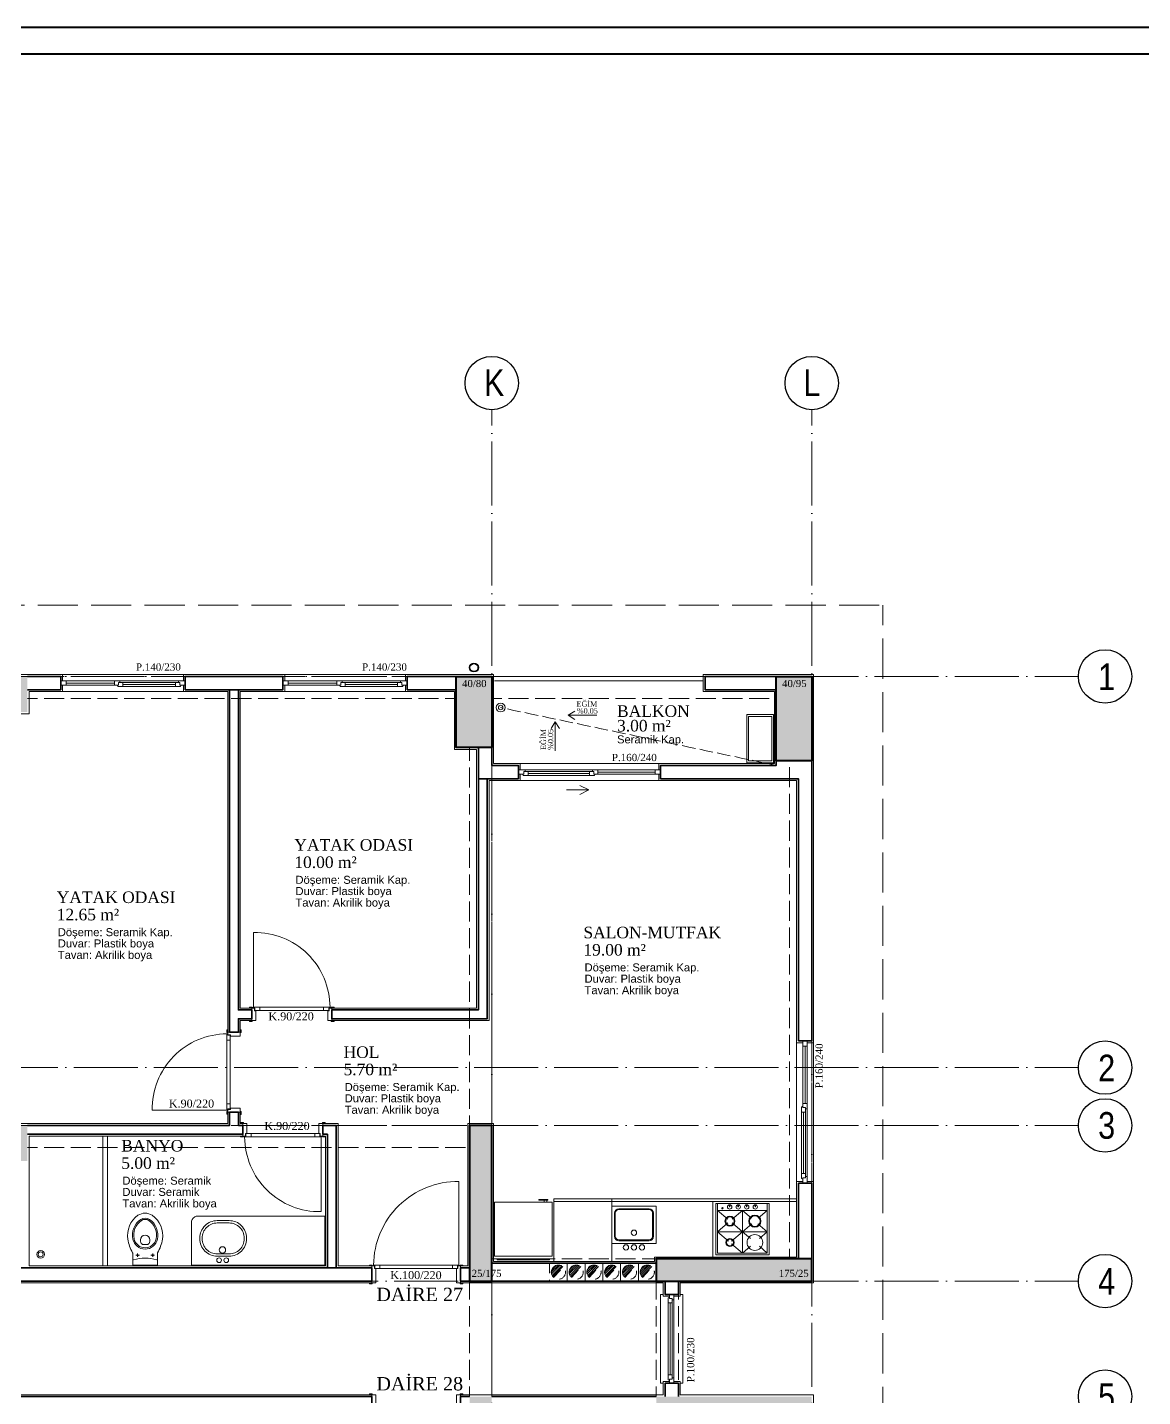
# Model space of a CAD drawing. Header units: millimetres. Extents: x 11587 to 81192, y -36083 to -25300.
# Drawn here: x 41299 to 42554, y -26840 to -25300 of the extents above; entities that cross this region are included whole.
import ezdxf

# ---------------------------------------------------------------- set-up
doc = ezdxf.new("R2010")
doc.units = ezdxf.units.MM
doc.linetypes.add('AKS', pattern=[30, 24, -3, 0, -3])
doc.linetypes.add('IZDUSUM1', pattern=[20, 7.5, -5, 7.5, 0])
for name, color, linetype, lineweight in [('rtm-aks balon', 20, 'Continuous', 25), ('rtm-aks balon yazı', 7, 'Continuous', 20), ('rtm-aks yeni', 7, 'AKS', 20), ('rtm-antet-02', 140, 'Continuous', 40), ('rtm-cam', 141, 'Continuous', 9), ('rtm-duv tugla', 22, 'Continuous', 35), ('rtm-izdusum-üst ince', 8, 'IZDUSUM1', 5), ('rtm-kapı-ahsap', 35, 'Continuous', 13), ('rtm-mhl-yazı-adı', 150, 'Continuous', 30), ('rtm-mhl-yazı-m2', 7, 'Continuous', 20), ('rtm-mhl-yazı-malzeme', 253, 'Continuous', 13), ('rtm-pen-ahsap', 35, 'Continuous', 13), ('rtm-plan katmanı-04', 33, 'Continuous', 25), ('rtm-plan katmanı-05', 205, 'Continuous', 20), ('rtm-plan katmanı-07', 135, 'Continuous', 9), ('rtm-sembol ok', 7, 'Continuous', 20), ('rtm-sıva', 252, 'Continuous', 15), ('rtm-tarama-betonarme', 51, 'Continuous', 15), ('rtm-tas_betonarme', 50, 'Continuous', 40), ('rtm-tefris vitrifiye', 9, 'Continuous', 9)]:
    doc.layers.add(name, color=color, linetype=linetype, lineweight=lineweight)
doc.styles.add('AKSYAZI', font='ARIALN.TTF')
doc.styles.add('ARIAL', font='times.ttf')
doc.styles.get("Standard").update_dxf_attribs({"font": 'arial.ttf'})
doc.styles.add('VAZ-OLCU', font='times.ttf', dxfattribs={"height": 60})

# ---------------------------------------------------------------- blocks, each defined once
blk = doc.blocks.new('K-100')
at = {"layer": 'rtm-kapı-ahsap'}
for p, q in [((-34308.1, -13702.2), (-34307, -13702.2)), ((-34308.1, -13705.4), (-34308.1, -13702.2)), ((-34307, -13705.4), (-34308.1, -13705.4)), ((-34307, -13702.2), (-34307, -13705.4)), ((-34307, -13709.3), (-34307, -13704.8)), ((-34288, -13704.8), (-34307, -13704.8)), ((-34288, -13702.3), (-34288, -13705.4)), ((-34287, -13702.3), (-34288, -13702.3)), ((-34288, -13704.8), (-34288, -13707.8)), ((-34288, -13705.4), (-34287, -13705.4)), ((-34287, -13705.4), (-34287, -13702.3)), ((-34291, -13709.3), (-34307, -13709.3)), ((-34288, -13707.8), (-34291, -13707.8)), ((-34291, -13707.8), (-34291, -13709.3)), ((-34290.8, -13801.3), (-34290.8, -13708.3)), ((-34290.8, -13708.3), (-34287.9, -13708.3)), ((-34287, -13713.9), (-34290.8, -13713.9)), ((-34288, -13706.8), (-34287, -13706.8)), ((-34287.9, -13708.3), (-34287.9, -13706.8)), ((-34287, -13706.8), (-34287, -13802.8)), ((-34287, -13795.6), (-34290.8, -13795.6)), ((-34307, -13804.2), (-34308.1, -13804.2)), ((-34308.1, -13804.2), (-34308.1, -13807.3)), ((-34308.1, -13807.3), (-34307, -13807.3)), ((-34307, -13800.3), (-34307, -13804.8)), ((-34291, -13800.3), (-34307, -13800.3)), ((-34307, -13807.3), (-34307, -13804.2)), ((-34288, -13804.8), (-34307, -13804.8)), ((-34291, -13801.8), (-34291, -13800.3)), ((-34288, -13801.8), (-34291, -13801.8)), ((-34290.8, -13801.3), (-34287.9, -13801.3)), ((-34288, -13804.8), (-34288, -13801.8)), ((-34288, -13802.8), (-34287, -13802.8)), ((-34288, -13807.3), (-34288, -13804.2)), ((-34288, -13804.2), (-34287, -13804.2)), ((-34287, -13807.3), (-34288, -13807.3)), ((-34287.9, -13801.3), (-34287.9, -13802.8)), ((-34193, -13802.8), (-34287, -13802.8)), ((-34287, -13804.2), (-34287, -13807.3))]:
    blk.add_line(p, q, dxfattribs=at)
at = {"layer": 'rtm-kapı-ahsap', "const_width": 0.392}
blk.add_lwpolyline([(-34287.4, -13803.7, -1), (-34287.4, -13803.1, -1)], format="xyb", close=True, dxfattribs=at)
at = {"layer": 'rtm-kapı-ahsap'}
blk.add_arc((-34287.9, -13801.7), 94.9, 359.3332, 89.4605, dxfattribs=at)
blk = doc.blocks.new('rty')
at = {"layer": 'rtm-kapı-ahsap'}
for p, q in [((-58244.9, -62700.3), (-58243.8, -62700.3)), ((-58244.9, -62703.4), (-58244.9, -62700.3)), ((-58243.8, -62703.4), (-58244.9, -62703.4)), ((-58243.8, -62700.3), (-58243.8, -62703.4)), ((-58243.8, -62707.4), (-58243.8, -62702.9)), ((-58229.8, -62702.9), (-58243.8, -62702.9)), ((-58232.8, -62707.4), (-58243.8, -62707.4)), ((-58232.8, -62705.9), (-58232.8, -62707.4)), ((-58229.8, -62705.9), (-58232.8, -62705.9)), ((-58232.6, -62706.4), (-58232.6, -62789.4)), ((-58232.6, -62706.4), (-58229.7, -62706.4)), ((-58229.8, -62700.4), (-58229.8, -62703.4)), ((-58228.8, -62700.4), (-58229.8, -62700.4)), ((-58229.8, -62702.9), (-58229.8, -62705.9)), ((-58229.8, -62703.4), (-58228.8, -62703.4)), ((-58229.8, -62704.9), (-58228.8, -62704.9)), ((-58229.7, -62706.4), (-58229.7, -62704.9)), ((-58228.8, -62703.4), (-58228.8, -62700.4)), ((-58228.8, -62790.9), (-58228.8, -62704.9)), ((-58144.8, -62704.9), (-58228.8, -62704.9)), ((-58228.8, -62712), (-58232.6, -62712)), ((-58228.8, -62783.7), (-58232.6, -62783.7)), ((-58243.8, -62792.3), (-58244.9, -62792.3)), ((-58244.9, -62792.3), (-58244.9, -62795.4)), ((-58244.9, -62795.4), (-58243.8, -62795.4)), ((-58243.8, -62788.4), (-58243.8, -62792.9)), ((-58232.8, -62788.4), (-58243.8, -62788.4)), ((-58243.8, -62795.4), (-58243.8, -62792.3)), ((-58229.8, -62792.9), (-58243.8, -62792.9)), ((-58232.8, -62789.9), (-58232.8, -62788.4)), ((-58229.8, -62789.9), (-58232.8, -62789.9)), ((-58232.6, -62789.4), (-58229.7, -62789.4)), ((-58229.8, -62792.9), (-58229.8, -62789.9)), ((-58229.8, -62790.9), (-58228.8, -62790.9)), ((-58229.8, -62795.4), (-58229.8, -62792.3)), ((-58229.8, -62792.3), (-58228.8, -62792.3)), ((-58228.8, -62795.4), (-58229.8, -62795.4)), ((-58229.7, -62789.4), (-58229.7, -62790.9)), ((-58228.8, -62792.3), (-58228.8, -62795.4))]:
    blk.add_line(p, q, dxfattribs=at)
at = {"layer": 'rtm-kapı-ahsap', "const_width": 0.392}
blk.add_lwpolyline([(-58229.2, -62703.9, 1), (-58229.2, -62704.5, 1)], format="xyb", close=True, dxfattribs=at)
at = {"layer": 'rtm-kapı-ahsap'}
blk.add_arc((-58229.1, -62706.6), 84.3, 270.2011, 1.1472, dxfattribs=at)

msp = doc.modelspace()

# ---------------------------------------------------------------- hatches: boundary and pattern name
at = {"layer": 'rtm-izdusum-üst ince', "ltscale": 1.5}
h = msp.add_hatch(dxfattribs=at)
h.set_pattern_fill('ANSI31', color=256, scale=0.5, angle=180, style=0)
h.set_pattern_definition([(225, (42340.9866, -26689.5514), (1.122532, -1.122532), [])])
edge = h.paths.add_edge_path()
edge.add_arc((41896.59, -26699.55), 8, 47.23741, 227.23741, ccw=False)
edge.add_line((41902.03, -26693.68), (41891.16, -26705.42))
h = msp.add_hatch(dxfattribs=at)
h.set_pattern_fill('ANSI31', color=256, scale=0.5, angle=180, style=0)
h.set_pattern_definition([(225, (42360.9866, -26689.5514), (1.122532, -1.122532), [])])
edge = h.paths.add_edge_path()
edge.add_arc((41916.59, -26699.55), 8, 47.23741, 227.23741, ccw=False)
edge.add_line((41922.03, -26693.68), (41911.16, -26705.42))
h = msp.add_hatch(dxfattribs=at)
h.set_pattern_fill('ANSI31', color=256, scale=0.5, angle=180, style=0)
h.set_pattern_definition([(225, (42380.9866, -26689.5514), (1.122532, -1.122532), [])])
edge = h.paths.add_edge_path()
edge.add_arc((41936.59, -26699.55), 8, 47.23741, 227.23741, ccw=False)
edge.add_line((41942.03, -26693.68), (41931.16, -26705.42))
h = msp.add_hatch(dxfattribs=at)
h.set_pattern_fill('ANSI31', color=256, scale=0.5, angle=180, style=0)
h.set_pattern_definition([(225, (42400.9866, -26689.5514), (1.122532, -1.122532), [])])
edge = h.paths.add_edge_path()
edge.add_arc((41956.59, -26699.55), 8, 47.23741, 227.23741, ccw=False)
edge.add_line((41962.03, -26693.68), (41951.16, -26705.42))
h = msp.add_hatch(dxfattribs=at)
h.set_pattern_fill('ANSI31', color=256, scale=0.5, angle=180, style=0)
h.set_pattern_definition([(225, (42420.9866, -26689.5514), (1.122532, -1.122532), [])])
edge = h.paths.add_edge_path()
edge.add_arc((41976.59, -26699.55), 8, 47.23741, 227.23741, ccw=False)
edge.add_line((41982.03, -26693.68), (41971.16, -26705.42))
h = msp.add_hatch(dxfattribs=at)
h.set_pattern_fill('ANSI31', color=256, scale=0.5, angle=180, style=0)
h.set_pattern_definition([(225, (42440.9866, -26689.5514), (1.122532, -1.122532), [])])
edge = h.paths.add_edge_path()
edge.add_arc((41996.59, -26699.55), 8, 47.23741, 227.23741, ccw=False)
edge.add_line((42002.03, -26693.68), (41991.16, -26705.42))
at = {"layer": 'rtm-tarama-betonarme'}
h = msp.add_hatch(dxfattribs=at)
h.set_pattern_fill('ANSI33', color=256, scale=2, style=0)
h.set_pattern_definition([(45, (27039.519, -4888.525), (-8.980256, 8.980256), []), (45, (27048.499, -4888.525), (-8.980256, 8.980256), [6.35, -3.175])])
h.paths.add_polyline_path([(40324.09, -27439.55), (40364.09, -27439.55), (40364.09, -27519.55), (40324.09, -27519.55)])
h.paths.add_polyline_path([(39911.59, -27479.55), (39991.59, -27479.55), (39991.59, -27519.55), (39911.59, -27519.55)])
h.paths.add_polyline_path([(40324.09, -26944.55), (40364.09, -26944.55), (40364.09, -27024.55), (40324.09, -27024.55)])
h.paths.add_polyline_path([(39961.59, -26944.55), (39996.59, -26944.55), (39996.59, -27024.55), (39961.59, -27024.55)])
h.paths.add_polyline_path([(39961.59, -26524.55), (39996.59, -26524.55), (39996.59, -26604.55), (39961.59, -26604.55)])
h.paths.add_polyline_path([(40324.09, -26524.55), (40364.09, -26524.55), (40364.09, -26604.55), (40324.09, -26604.55)])
h.paths.add_polyline_path([(40324.09, -26029.55), (40364.09, -26029.55), (40364.09, -26109.55), (40324.09, -26109.55)])
h.paths.add_polyline_path([(39911.59, -26029.55), (39991.59, -26029.55), (39991.59, -26069.55), (39911.59, -26069.55)])
h.paths.add_polyline_path([(40726.59, -26524.55), (40691.59, -26524.55), (40691.59, -26604.55), (40726.59, -26604.55)])
h.paths.add_polyline_path([(40726.59, -26944.55), (40691.59, -26944.55), (40691.59, -27024.55), (40726.59, -27024.55)])
h.paths.add_polyline_path([(40776.59, -27479.55), (40696.59, -27479.55), (40696.59, -27519.55), (40776.59, -27519.55)])
h.paths.add_polyline_path([(41299.09, -27479.55), (41219.09, -27479.55), (41219.09, -27519.55), (41299.09, -27519.55)])
h.paths.add_polyline_path([(41299.09, -26974.55), (41219.09, -26974.55), (41219.09, -27014.55), (41299.09, -27014.55)])
h.paths.add_polyline_path([(41299.09, -26534.55), (41219.09, -26534.55), (41219.09, -26574.55), (41299.09, -26574.55)])
h.paths.add_polyline_path([(40776.59, -26029.55), (40696.59, -26029.55), (40696.59, -26069.55), (40776.59, -26069.55)])
h.paths.add_polyline_path([(41299.09, -26029.55), (41219.09, -26029.55), (41219.09, -26069.55), (41299.09, -26069.55)])
h.paths.add_polyline_path([(41821.59, -26839.55), (41796.59, -26839.55), (41796.59, -27014.55), (41821.59, -27014.55)])
h.paths.add_polyline_path([(41821.59, -26534.55), (41796.59, -26534.55), (41796.59, -26709.55), (41821.59, -26709.55)])
h.paths.add_polyline_path([(42181.59, -26839.55), (42006.59, -26839.55), (42006.59, -26864.55), (42181.59, -26864.55)])
h.paths.add_polyline_path([(42181.59, -26684.55), (42006.59, -26684.55), (42006.59, -26709.55), (42181.59, -26709.55)])
h.paths.add_polyline_path([(41821.59, -26109.55), (41781.59, -26109.55), (41781.59, -26029.55), (41821.59, -26029.55)])
h.paths.add_polyline_path([(42181.59, -26124.55), (42141.59, -26124.55), (42141.59, -26029.55), (42181.59, -26029.55)])
h.paths.add_polyline_path([(41821.59, -27439.55), (41781.59, -27439.55), (41781.59, -27519.55), (41821.59, -27519.55)])
h.paths.add_polyline_path([(42181.59, -27424.55), (42141.59, -27424.55), (42141.59, -27519.55), (42181.59, -27519.55)])
h.paths.add_polyline_path([(39421.59, -27439.55), (39461.59, -27439.55), (39461.59, -27519.55), (39421.59, -27519.55)])
h.paths.add_polyline_path([(39131.59, -27439.55), (39171.59, -27439.55), (39171.59, -27519.55), (39131.59, -27519.55)])
h.paths.add_polyline_path([(39421.59, -26029.55), (39501.59, -26029.55), (39501.59, -26069.55), (39421.59, -26069.55)])
h.paths.add_polyline_path([(39091.59, -26029.55), (39171.59, -26029.55), (39171.59, -26069.55), (39091.59, -26069.55)])
h.paths.add_polyline_path([(38781.59, -26524.55), (38816.59, -26524.55), (38816.59, -26604.55), (38781.59, -26604.55)])
h.paths.add_polyline_path([(38781.59, -26944.55), (38816.59, -26944.55), (38816.59, -27024.55), (38781.59, -27024.55)])
h.paths.add_polyline_path([(38731.59, -27479.55), (38811.59, -27479.55), (38811.59, -27519.55), (38731.59, -27519.55)])
h.paths.add_polyline_path([(38209.09, -27479.55), (38289.09, -27479.55), (38289.09, -27519.55), (38209.09, -27519.55)])
h.paths.add_polyline_path([(38209.09, -26974.55), (38289.09, -26974.55), (38289.09, -27014.55), (38209.09, -27014.55)])
h.paths.add_polyline_path([(38209.09, -26534.55), (38289.09, -26534.55), (38289.09, -26574.55), (38209.09, -26574.55)])
h.paths.add_polyline_path([(38731.59, -26029.55), (38811.59, -26029.55), (38811.59, -26069.55), (38731.59, -26069.55)])
h.paths.add_polyline_path([(38209.09, -26029.55), (38289.09, -26029.55), (38289.09, -26069.55), (38209.09, -26069.55)])
h.paths.add_polyline_path([(37686.59, -26839.55), (37711.59, -26839.55), (37711.59, -27014.55), (37686.59, -27014.55)])
h.paths.add_polyline_path([(37686.59, -26534.55), (37711.59, -26534.55), (37711.59, -26709.55), (37686.59, -26709.55)])
h.paths.add_polyline_path([(37326.59, -26839.55), (37501.59, -26839.55), (37501.59, -26864.55), (37326.59, -26864.55)])
h.paths.add_polyline_path([(37326.59, -26684.55), (37501.59, -26684.55), (37501.59, -26709.55), (37326.59, -26709.55)])
h.paths.add_polyline_path([(37686.59, -26109.55), (37726.59, -26109.55), (37726.59, -26029.55), (37686.59, -26029.55)])
h.paths.add_polyline_path([(37326.59, -26124.55), (37366.59, -26124.55), (37366.59, -26029.55), (37326.59, -26029.55)])
h.paths.add_polyline_path([(37686.59, -27439.55), (37726.59, -27439.55), (37726.59, -27519.55), (37686.59, -27519.55)])
h.paths.add_polyline_path([(37326.59, -27424.55), (37366.59, -27424.55), (37366.59, -27519.55), (37326.59, -27519.55)])

# ---------------------------------------------------------------- linework, layer by layer
at = {"layer": 'rtm-aks balon'}
for centre in [(41821.59, -25699.55), (42181.59, -25699.55), (42511.59, -26029.55), (42511.59, -26469.55), (42511.59, -26534.55), (42511.59, -26709.55), (42511.59, -26839.55)]:
    msp.add_circle(centre, 30, dxfattribs=at)
at = {"layer": 'rtm-aks yeni', "ltscale": 3}
for p, q in [((41821.59, -27819.55), (41821.59, -25729.55)), ((42181.59, -27819.55), (42181.59, -25729.55)), ((37026.59, -26029.55), (42481.59, -26029.55)), ((37026.59, -26469.55), (42481.59, -26469.55)), ((37026.59, -26534.55), (42481.59, -26534.55)), ((37026.59, -26709.55), (42481.59, -26709.55))]:
    msp.add_line(p, q, dxfattribs=at)
at = {"layer": 'rtm-antet-02'}
msp.add_lwpolyline([(36726.59, -25299.55), (36726.59, -28299.55), (42726.59, -28299.55), (42726.59, -25299.55), (36726.59, -25299.55)], dxfattribs=at)
msp.add_lwpolyline([(36756.59, -25329.55), (36756.59, -28269.55), (42696.59, -28269.55), (42696.59, -25329.55)], close=True, dxfattribs=at)
at = {"layer": 'rtm-cam'}
for p, q in [((41397.09, -26037.05), (41342.59, -26037.05)), ((41465.59, -26038.8), (41406.59, -26038.8)), ((41647.09, -26037.05), (41592.59, -26037.05)), ((41715.59, -26038.8), (41656.59, -26038.8)), ((41862.59, -26138.8), (41931.59, -26138.8)), ((41941.09, -26137.05), (42005.59, -26137.05)), ((42174.09, -26510.05), (42174.09, -26445.55)), ((42172.34, -26588.55), (42172.34, -26519.55)), ((42022.34, -26815.05), (42022.34, -26734.05)), ((42022.34, -26815.05), (42022.34, -26734.05))]:
    msp.add_line(p, q, dxfattribs=at)
at = {"layer": 'rtm-duv tugla'}
for points in [[(41299.09, -26029.55), (41336.59, -26029.55), (41336.59, -26044.55), (41299.09, -26044.55)], [(41781.59, -26044.55), (41726.59, -26044.55), (41726.59, -26029.55), (41781.59, -26029.55)], [(41726.59, -26044.55), (41726.59, -26029.55)], [(42141.59, -26029.55), (42061.59, -26029.55), (42061.59, -26044.55), (42141.59, -26044.55)], [(41536.59, -26044.55), (41536.59, -26404.55), (41551.59, -26404.55), (41551.59, -26414.55), (41536.59, -26414.55), (41536.59, -26429.55), (41526.59, -26429.55), (41526.59, -26044.55)], [(41821.59, -26109.55), (41821.59, -26129.55), (41851.59, -26129.55), (41851.59, -26144.55), (41806.59, -26144.55), (41806.59, -26109.55)], [(42141.59, -26124.55), (42141.59, -26129.55), (42011.59, -26129.55), (42011.59, -26144.55), (42166.59, -26144.55), (42166.59, -26439.55)], [(42181.59, -26124.55), (42181.59, -26439.55)], [(41806.59, -26144.55), (41806.59, -26404.55), (41641.59, -26404.55), (41641.59, -26414.55), (41816.59, -26414.55), (41816.59, -26144.55)], [(42181.59, -26439.55), (42166.59, -26439.55)], [(41299.09, -26534.55), (41526.59, -26534.55), (41526.59, -26519.55), (41536.59, -26519.55), (41536.59, -26534.55), (41541.59, -26534.55), (41541.59, -26544.55), (41299.09, -26544.55)], [(41636.59, -26694.55), (41636.59, -26544.55), (41631.59, -26544.55), (41631.59, -26534.55), (41646.59, -26534.55), (41646.59, -26694.55)], [(42181.59, -26599.55), (42166.59, -26599.55)], [(42166.59, -26599.55), (42166.59, -26684.55)], [(42181.59, -26599.55), (42181.59, -26684.55)], [(41686.59, -26694.55), (40831.59, -26694.55)], [(41686.59, -26694.55), (41686.59, -26709.55)], [(41796.59, -26694.55), (41786.59, -26694.55)], [(41786.59, -26694.55), (41786.59, -26709.55)], [(42006.59, -26689.55), (41821.59, -26689.55)], [(41686.59, -26709.55), (40831.59, -26709.55)], [(41796.59, -26709.55), (41786.59, -26709.55)], [(42006.59, -26709.55), (41821.59, -26709.55)], [(42016.59, -26709.55), (42016.59, -26724.55), (42031.59, -26724.55), (42031.59, -26709.55)], [(42016.59, -26709.55), (42016.59, -26724.55), (42031.59, -26724.55), (42031.59, -26709.55)], [(42016.59, -26839.55), (42016.59, -26824.55), (42031.59, -26824.55), (42031.59, -26839.55)], [(42016.59, -26839.55), (42016.59, -26824.55), (42031.59, -26824.55), (42031.59, -26839.55)], [(41686.59, -26839.55), (40831.59, -26839.55)], [(41686.59, -26854.55), (41686.59, -26839.55)], [(41796.59, -26839.55), (41786.59, -26839.55)], [(41786.59, -26854.55), (41786.59, -26839.55)], [(42006.59, -26839.55), (41821.59, -26839.55)]]:
    msp.add_lwpolyline(points, dxfattribs=at)
msp.add_lwpolyline([(41476.59, -26044.55), (41476.59, -26029.55), (41586.59, -26029.55), (41586.59, -26044.55)], close=True, dxfattribs=at)
at = {"layer": 'rtm-izdusum-üst ince', "ltscale": 3}
msp.add_lwpolyline([(37246.59, -25949.55), (42261.59, -25949.55), (42261.59, -27599.55), (37246.59, -27599.55)], close=True, dxfattribs=at)
at = {"layer": 'rtm-izdusum-üst ince', "ltscale": 1.5}
for points in [[(41299.09, -26029.55), (41781.59, -26029.55)], [(41821.59, -26029.55), (42141.59, -26029.55)], [(41299.09, -26054.55), (41781.59, -26054.55)], [(41821.59, -26054.55), (42141.59, -26054.55)], [(41796.59, -26534.55), (41796.59, -26109.55)], [(41821.59, -26534.55), (41821.59, -26109.55)], [(42156.59, -26684.55), (42156.59, -26124.55)], [(42181.59, -26684.55), (42181.59, -26124.55)], [(41299.09, -26534.55), (41796.59, -26534.55)], [(41299.09, -26559.55), (41796.59, -26559.55)], [(41821.59, -26684.55), (42006.59, -26684.55)], [(41886.59, -26689.55), (41886.59, -26709.55), (41906.59, -26709.55), (41906.59, -26689.55), (41886.59, -26689.55)], [(41891.16, -26705.42), (41902.03, -26693.68)], [(41906.59, -26689.55), (41906.59, -26709.55), (41926.59, -26709.55), (41926.59, -26689.55), (41906.59, -26689.55)], [(41911.16, -26705.42), (41922.03, -26693.68)], [(41926.59, -26689.55), (41926.59, -26709.55), (41946.59, -26709.55), (41946.59, -26689.55), (41926.59, -26689.55)], [(41931.16, -26705.42), (41942.03, -26693.68)], [(41946.59, -26689.55), (41946.59, -26709.55), (41966.59, -26709.55), (41966.59, -26689.55), (41946.59, -26689.55)], [(41951.16, -26705.42), (41962.03, -26693.68)], [(41966.59, -26689.55), (41966.59, -26709.55), (41986.59, -26709.55), (41986.59, -26689.55), (41966.59, -26689.55)], [(41971.16, -26705.42), (41982.03, -26693.68)], [(41986.59, -26689.55), (41986.59, -26709.55), (42006.59, -26709.55), (42006.59, -26689.55), (41986.59, -26689.55)], [(41991.16, -26705.42), (42002.03, -26693.68)], [(41796.59, -26839.55), (41796.59, -26709.55)], [(41821.59, -26709.55), (42006.59, -26709.55)], [(41821.59, -26839.55), (41821.59, -26709.55)], [(42006.59, -26839.55), (42006.59, -26709.55)], [(42031.59, -26839.55), (42031.59, -26709.55)], [(41821.59, -26839.55), (42006.59, -26839.55)]]:
    msp.add_lwpolyline(points, dxfattribs=at)
at = {"layer": 'rtm-izdusum-üst ince'}
msp.add_lwpolyline([(42141.59, -26129.55), (41831.59, -26064.55)], dxfattribs=at)
at = {"layer": 'rtm-izdusum-üst ince', "ltscale": 1.5}
for centre in [(41896.59, -26699.55), (41916.59, -26699.55), (41936.59, -26699.55), (41956.59, -26699.55), (41976.59, -26699.55), (41996.59, -26699.55)]:
    msp.add_circle(centre, 8, dxfattribs=at)
at = {"layer": 'rtm-pen-ahsap'}
for p, q in [((41395.59, -26034.55), (41336.59, -26034.55)), ((41336.59, -26039.55), (41342.59, -26039.55)), ((41347.59, -26039.55), (41341.96, -26039.55)), ((41342.59, -26034.55), (41342.59, -26039.55)), ((41347.59, -26039.55), (41397.09, -26039.55)), ((41395.59, -26034.55), (41403.09, -26034.55)), ((41397.09, -26034.55), (41397.09, -26039.55)), ((41401.59, -26039.55), (41397.09, -26039.55)), ((41400.96, -26041.05), (41406.59, -26041.05)), ((41401.59, -26036.55), (41406.59, -26036.55)), ((41401.59, -26036.55), (41401.59, -26039.55)), ((41403.09, -26036.55), (41403.09, -26034.55)), ((41406.59, -26036.55), (41465.59, -26036.55)), ((41406.59, -26036.55), (41406.59, -26041.05)), ((41406.59, -26041.05), (41465.59, -26041.05)), ((41470.59, -26036.55), (41465.59, -26036.55)), ((41465.59, -26036.55), (41465.59, -26041.05)), ((41471.23, -26041.05), (41465.59, -26041.05)), ((41469.09, -26034.55), (41469.09, -26036.55)), ((41469.09, -26034.55), (41476.59, -26034.55)), ((41470.59, -26036.55), (41470.59, -26039.55)), ((41476.59, -26039.55), (41470.59, -26039.55)), ((41645.59, -26034.55), (41586.59, -26034.55)), ((41586.59, -26039.55), (41592.59, -26039.55)), ((41597.59, -26039.55), (41591.96, -26039.55)), ((41592.59, -26034.55), (41592.59, -26039.55)), ((41597.59, -26039.55), (41647.09, -26039.55)), ((41645.59, -26034.55), (41653.09, -26034.55)), ((41647.09, -26034.55), (41647.09, -26039.55)), ((41651.59, -26039.55), (41647.09, -26039.55)), ((41650.96, -26041.05), (41656.59, -26041.05)), ((41651.59, -26036.55), (41656.59, -26036.55)), ((41651.59, -26036.55), (41651.59, -26039.55)), ((41653.09, -26036.55), (41653.09, -26034.55)), ((41656.59, -26036.55), (41715.59, -26036.55)), ((41656.59, -26036.55), (41656.59, -26041.05)), ((41656.59, -26041.05), (41715.59, -26041.05)), ((41720.59, -26036.55), (41715.59, -26036.55)), ((41715.59, -26036.55), (41715.59, -26041.05)), ((41721.23, -26041.05), (41715.59, -26041.05)), ((41719.09, -26034.55), (41719.09, -26036.55)), ((41719.09, -26034.55), (41726.59, -26034.55)), ((41720.59, -26036.55), (41720.59, -26039.55)), ((41726.59, -26039.55), (41720.59, -26039.55)), ((41859.09, -26134.55), (41851.59, -26134.55)), ((41851.59, -26139.55), (41857.59, -26139.55)), ((41856.96, -26141.05), (41862.59, -26141.05)), ((41857.59, -26136.55), (41862.59, -26136.55)), ((41857.59, -26136.55), (41857.59, -26139.55)), ((41859.09, -26134.55), (41859.09, -26136.55)), ((41931.59, -26136.55), (41862.59, -26136.55)), ((41862.59, -26136.55), (41862.59, -26141.05)), ((41931.59, -26141.05), (41862.59, -26141.05)), ((41936.59, -26136.55), (41931.59, -26136.55)), ((41931.59, -26136.55), (41931.59, -26141.05)), ((41937.23, -26141.05), (41931.59, -26141.05)), ((41942.59, -26134.55), (41935.09, -26134.55)), ((41935.09, -26136.55), (41935.09, -26134.55)), ((41936.59, -26136.55), (41936.59, -26139.55)), ((41936.59, -26139.55), (41941.09, -26139.55)), ((41941.09, -26134.55), (41941.09, -26139.55)), ((42000.59, -26139.55), (41941.09, -26139.55)), ((41942.59, -26134.55), (42011.59, -26134.55)), ((42000.59, -26139.55), (42006.23, -26139.55)), ((42005.59, -26134.55), (42005.59, -26139.55)), ((42011.59, -26139.55), (42005.59, -26139.55)), ((42171.59, -26439.55), (42171.59, -26445.55)), ((42176.59, -26508.55), (42176.59, -26439.55)), ((42171.59, -26450.55), (42171.59, -26444.92)), ((42176.59, -26445.55), (42171.59, -26445.55)), ((42171.59, -26450.55), (42171.59, -26510.05)), ((42170.09, -26513.92), (42170.09, -26519.55)), ((42171.59, -26514.55), (42171.59, -26510.05)), ((42176.59, -26510.05), (42171.59, -26510.05)), ((42174.59, -26514.55), (42171.59, -26514.55)), ((42174.59, -26514.55), (42174.59, -26519.55)), ((42174.59, -26516.05), (42176.59, -26516.05)), ((42176.59, -26508.55), (42176.59, -26516.05)), ((42170.09, -26519.55), (42170.09, -26588.55)), ((42174.59, -26519.55), (42170.09, -26519.55)), ((42174.59, -26519.55), (42174.59, -26588.55)), ((42170.09, -26594.18), (42170.09, -26588.55)), ((42174.59, -26588.55), (42170.09, -26588.55)), ((42171.59, -26599.55), (42171.59, -26593.55)), ((42174.59, -26593.55), (42171.59, -26593.55)), ((42174.59, -26593.55), (42174.59, -26588.55)), ((42176.59, -26592.05), (42174.59, -26592.05)), ((42176.59, -26592.05), (42176.59, -26599.55)), ((42020.09, -26728.42), (42020.09, -26734.05)), ((42020.09, -26728.42), (42020.09, -26734.05)), ((42020.09, -26734.05), (42020.09, -26815.05)), ((42024.59, -26734.05), (42020.09, -26734.05)), ((42020.09, -26734.05), (42020.09, -26815.05)), ((42024.59, -26734.05), (42020.09, -26734.05)), ((42021.59, -26729.05), (42021.59, -26724.55)), ((42026.59, -26724.55), (42021.59, -26724.55)), ((42021.59, -26729.05), (42021.59, -26724.55)), ((42026.59, -26724.55), (42021.59, -26724.55)), ((42024.59, -26729.05), (42021.59, -26729.05)), ((42024.59, -26729.05), (42021.59, -26729.05)), ((42024.59, -26729.05), (42024.59, -26734.05)), ((42024.59, -26729.05), (42024.59, -26734.05)), ((42024.59, -26730.55), (42026.59, -26730.55)), ((42024.59, -26730.55), (42026.59, -26730.55)), ((42024.59, -26734.05), (42024.59, -26815.05)), ((42024.59, -26734.05), (42024.59, -26815.05)), ((42026.59, -26724.55), (42026.59, -26730.55)), ((42026.59, -26724.55), (42026.59, -26730.55)), ((42020.09, -26820.68), (42020.09, -26815.05)), ((42024.59, -26815.05), (42020.09, -26815.05)), ((42020.09, -26820.68), (42020.09, -26815.05)), ((42024.59, -26815.05), (42020.09, -26815.05)), ((42024.59, -26820.05), (42021.59, -26820.05)), ((42024.59, -26820.05), (42021.59, -26820.05)), ((42024.59, -26820.05), (42024.59, -26815.05)), ((42024.59, -26820.05), (42024.59, -26815.05)), ((42026.59, -26818.55), (42024.59, -26818.55)), ((42026.59, -26818.55), (42024.59, -26818.55))]:
    msp.add_line(p, q, dxfattribs=at)
for points in [[(41400.96, -26041.05), (41400.09, -26039.55)], [(41471.23, -26041.05), (41472.1, -26039.55)], [(41650.96, -26041.05), (41650.09, -26039.55)], [(41721.23, -26041.05), (41722.1, -26039.55)], [(41856.96, -26141.05), (41856.09, -26139.55)], [(41937.23, -26141.05), (41938.1, -26139.55)], [(42170.09, -26513.92), (42171.59, -26513.05)], [(42170.09, -26594.18), (42171.59, -26595.05)], [(42020.09, -26728.42), (42021.59, -26727.55)], [(42020.09, -26728.42), (42021.59, -26727.55)], [(42020.09, -26820.68), (42021.59, -26821.55)], [(42020.09, -26820.68), (42021.59, -26821.55)], [(42026.59, -26818.55), (42026.59, -26824.55), (42021.59, -26824.55), (42021.59, -26820.05)], [(42026.59, -26818.55), (42026.59, -26824.55), (42021.59, -26824.55), (42021.59, -26820.05)]]:
    msp.add_lwpolyline(points, dxfattribs=at)
at = {"layer": 'rtm-plan katmanı-04'}
for radius in [5, 4.5]:
    msp.add_circle((41801.59, -26019.55), radius, dxfattribs=at)
at = {"layer": 'rtm-plan katmanı-05', "ltscale": 0.6}
for points in [[(41338.59, -26027.55), (41474.59, -26027.55)], [(41588.59, -26027.55), (41724.59, -26027.55)], [(41338.59, -26046.55), (41474.59, -26046.55)], [(41588.59, -26046.55), (41724.59, -26046.55)], [(42009.59, -26127.55), (41853.59, -26127.55)], [(42009.59, -26146.55), (41853.59, -26146.55)], [(42164.59, -26441.55), (42164.59, -26597.55)], [(42183.59, -26441.55), (42183.59, -26597.55)]]:
    msp.add_lwpolyline(points, dxfattribs=at)
at = {"layer": 'rtm-plan katmanı-05'}
for points in [[(41824.59, -26029.55), (42058.59, -26029.55)], [(41824.59, -26034.55), (42058.59, -26034.55)], [(42014.59, -26724.55), (42011.59, -26724.55), (42011.59, -26824.55), (42014.59, -26824.55)], [(42014.59, -26724.55), (42011.59, -26724.55), (42011.59, -26824.55), (42014.59, -26824.55)], [(42033.59, -26724.55), (42036.59, -26724.55), (42036.59, -26824.55), (42033.59, -26824.55)], [(42033.59, -26724.55), (42036.59, -26724.55), (42036.59, -26824.55), (42033.59, -26824.55)]]:
    msp.add_lwpolyline(points, dxfattribs=at)
for radius in [5, 2.5]:
    msp.add_circle((41831.59, -26064.55), radius, dxfattribs=at)
at = {"layer": 'rtm-plan katmanı-07'}
for points in [[(41403.09, -26034.55), (41469.09, -26034.55)], [(41653.09, -26034.55), (41719.09, -26034.55)], [(41935.09, -26134.55), (41859.09, -26134.55)], [(42176.59, -26516.05), (42176.59, -26592.05)], [(42026.59, -26730.55), (42026.59, -26818.55)], [(42026.59, -26730.55), (42026.59, -26818.55)]]:
    msp.add_lwpolyline(points, dxfattribs=at)
at = {"layer": 'rtm-sembol ok'}
for points in [[(41907.54, -26073.17), (41914.94, -26068.5)], [(41893.02, -26080.78), (41888.36, -26088.18)], [(41893.02, -26113.1), (41893.02, -26080.78)], [(41893.02, -26080.78), (41897.69, -26088.18)], [(41939.87, -26073.17), (41907.54, -26073.17)], [(41907.54, -26073.17), (41914.94, -26077.84)], [(41905.75, -26157.24), (41930.75, -26157.24)], [(41930.75, -26157.24), (41920.75, -26152.24)], [(41930.75, -26157.24), (41920.75, -26162.24)]]:
    msp.add_lwpolyline(points, dxfattribs=at)
at = {"layer": 'rtm-sıva'}
for points in [[(41338.59, -26034.55), (41338.59, -26027.55), (41179.59, -26027.55), (41179.59, -26034.55)], [(41524.59, -26519.55), (41524.59, -26532.55), (41268.59, -26532.55), (41268.59, -26071.55), (41301.09, -26071.55), (41301.09, -26046.55), (41338.59, -26046.55), (41338.59, -26039.55)], [(41474.59, -26034.55), (41474.59, -26027.55), (41588.59, -26027.55), (41588.59, -26034.55)], [(41474.59, -26034.55), (41474.59, -26027.55), (41588.59, -26027.55), (41588.59, -26034.55)], [(41474.59, -26039.55), (41474.59, -26046.55), (41524.59, -26046.55), (41524.59, -26429.55)], [(41551.59, -26402.55), (41538.59, -26402.55), (41538.59, -26046.55), (41588.59, -26046.55), (41588.59, -26039.55)], [(41724.59, -26039.55), (41724.59, -26046.55), (41779.59, -26046.55), (41779.59, -26111.55), (41804.59, -26111.55), (41804.59, -26402.55), (41641.59, -26402.55)], [(41724.59, -26034.55), (41724.59, -26027.55), (41823.59, -26027.55), (41823.59, -26127.55), (41853.59, -26127.55), (41853.59, -26134.55)], [(42009.59, -26134.55), (42009.59, -26127.55), (42139.59, -26127.55), (42139.59, -26046.55), (42059.59, -26046.55), (42059.59, -26027.55), (42183.59, -26027.55), (42183.59, -26441.55)], [(41641.59, -26416.55), (41818.59, -26416.55), (41818.59, -26146.55), (41853.59, -26146.55), (41853.59, -26139.55)], [(42009.59, -26139.55), (42009.59, -26146.55), (42164.59, -26146.55), (42164.59, -26441.55)], [(41538.59, -26429.55), (41538.59, -26416.55), (41551.59, -26416.55)], [(42171.59, -26441.55), (42164.59, -26441.55)], [(42183.59, -26441.55), (42176.59, -26441.55)], [(41538.59, -26519.55), (41538.59, -26532.55), (41541.59, -26532.55)], [(41686.59, -26692.55), (41648.59, -26692.55), (41648.59, -26532.55), (41631.59, -26532.55)], [(42164.59, -26597.55), (42164.59, -26682.55), (42004.59, -26682.55), (42004.59, -26687.55), (41823.59, -26687.55), (41823.59, -26532.55), (41794.59, -26532.55), (41794.59, -26692.55), (41786.59, -26692.55)], [(41631.59, -26546.55), (41634.59, -26546.55), (41634.59, -26692.55), (41301.09, -26692.55), (41301.09, -26546.55), (41541.59, -26546.55)], [(42183.59, -26597.55), (42183.59, -26711.55), (42033.59, -26711.55), (42033.59, -26726.55), (42026.59, -26726.55)], [(42171.59, -26597.55), (42164.59, -26597.55)], [(42183.59, -26597.55), (42176.59, -26597.55)], [(40831.59, -26711.55), (41686.59, -26711.55)], [(41786.59, -26711.55), (42014.59, -26711.55), (42014.59, -26726.55), (42021.59, -26726.55)], [(42021.59, -26822.55), (42014.59, -26822.55), (42014.59, -26837.55), (41786.59, -26837.55)], [(42183.59, -26951.55), (42183.59, -26837.55), (42033.59, -26837.55), (42033.59, -26822.55), (42026.59, -26822.55)], [(40831.59, -26837.55), (41686.59, -26837.55)]]:
    msp.add_lwpolyline(points, dxfattribs=at)
at = {"layer": 'rtm-tas_betonarme'}
for points in [[(41821.59, -26109.55), (41781.59, -26109.55), (41781.59, -26029.55), (41821.59, -26029.55)], [(42181.59, -26124.55), (42141.59, -26124.55), (42141.59, -26029.55), (42181.59, -26029.55)], [(41821.59, -26534.55), (41796.59, -26534.55), (41796.59, -26709.55), (41821.59, -26709.55)], [(42181.59, -26684.55), (42006.59, -26684.55), (42006.59, -26709.55), (42181.59, -26709.55)]]:
    msp.add_lwpolyline(points, close=True, dxfattribs=at)
at = {"layer": 'rtm-tefris vitrifiye'}
for p, q in [((41824.5, -26620.7), (41824.5, -26681.7)), ((41874.5, -26617.7), (41884.5, -26617.7)), ((41874.5, -26618.7), (41874.5, -26617.7)), ((41884.5, -26618.7), (41874.5, -26618.7)), ((41880.5, -26620.7), (41880.5, -26618.7)), ((41883.5, -26620.7), (41883.5, -26618.7)), ((41884.5, -26617.7), (41884.5, -26618.7)), ((41889.5, -26681.7), (41889.5, -26620.7)), ((41891.59, -26617.21), (42164.59, -26617.21)), ((41956.59, -26625.21), (41956.59, -26667.21)), ((42006.59, -26625.21), (41956.59, -26625.21)), ((42006.59, -26625.21), (42006.59, -26667.21)), ((42073.62, -26680.21), (42073.62, -26622.21)), ((42073.62, -26622.21), (42133.62, -26622.21)), ((42075.62, -26678.21), (42075.62, -26622.21)), ((42089.04, -26626.19), (42089.04, -26623.72)), ((42089.58, -26626.19), (42089.04, -26626.19)), ((42089.58, -26623.72), (42089.58, -26626.19)), ((42098.63, -26626.19), (42098.63, -26623.72)), ((42099.17, -26626.19), (42098.63, -26626.19)), ((42099.17, -26623.72), (42099.17, -26626.19)), ((42108.21, -26626.19), (42108.21, -26623.72)), ((42108.75, -26626.19), (42108.21, -26626.19)), ((42108.75, -26623.72), (42108.75, -26626.19)), ((42117.8, -26626.19), (42117.8, -26623.72)), ((42118.34, -26626.19), (42117.8, -26626.19)), ((42118.34, -26623.72), (42118.34, -26626.19)), ((42131.62, -26630.21), (42131.62, -26622.21)), ((41959.59, -26633.21), (41959.59, -26659.21)), ((41960.59, -26633.21), (41960.59, -26659.21)), ((41998.59, -26628.21), (41964.59, -26628.21)), ((41998.59, -26629.21), (41964.59, -26629.21)), ((42002.59, -26633.21), (42002.59, -26659.21)), ((42003.59, -26633.21), (42003.59, -26659.21)), ((42087.14, -26640.09), (42075.62, -26630.21)), ((42075.62, -26630.21), (42131.62, -26630.21)), ((42092.25, -26639.95), (42103.62, -26630.21)), ((42113.91, -26639.03), (42103.62, -26630.21)), ((42103.62, -26678.21), (42103.62, -26630.21)), ((42121.4, -26638.97), (42131.62, -26630.21)), ((42131.62, -26678.21), (42131.62, -26630.21)), ((42075.62, -26654.21), (42087.31, -26644.19)), ((42088.03, -26664.85), (42075.62, -26654.21)), ((42075.62, -26654.21), (42131.62, -26654.21)), ((42103.62, -26654.21), (42091.39, -26664.69)), ((42103.62, -26654.21), (42091.92, -26644.18)), ((42103.62, -26654.21), (42114.08, -26645.25)), ((42112.59, -26661.89), (42103.62, -26654.21)), ((42131.62, -26654.21), (42121, -26645.1)), ((42131.62, -26654.21), (42122.65, -26661.89)), ((41433.76, -26668.45), (41429.43, -26668.45)), ((41956.59, -26667.21), (42006.59, -26667.21)), ((41964.59, -26663.21), (41998.59, -26663.21)), ((41964.59, -26664.21), (41998.59, -26664.21)), ((42091.43, -26667.76), (42103.62, -26678.21)), ((42103.62, -26678.21), (42112.59, -26670.52)), ((42122.65, -26670.52), (42131.62, -26678.21)), ((41417.85, -26678.96), (41417.85, -26691.55)), ((41421.23, -26680.55), (41425.14, -26680.55)), ((41423.07, -26682.43), (41423.07, -26678.72)), ((41441.96, -26680.55), (41438.05, -26680.55)), ((41440.12, -26682.43), (41440.12, -26678.72)), ((41445.34, -26678.96), (41445.34, -26691.55)), ((41824.5, -26681.7), (41889.5, -26681.7)), ((41827.5, -26684.7), (41886.5, -26684.7)), ((41827.5, -26685.7), (41827.5, -26684.7)), ((41886.5, -26685.7), (41827.5, -26685.7)), ((41886.5, -26684.7), (41886.5, -26685.7)), ((42073.62, -26680.21), (42133.62, -26680.21)), ((42075.62, -26678.21), (42131.62, -26678.21)), ((41417.85, -26691.55), (41445.34, -26691.55))]:
    msp.add_line(p, q, dxfattribs=at)
for points in [[(42138.59, -26072.55), (42108.59, -26072.55), (42108.59, -26126.55), (42138.59, -26126.55)], [(42136.59, -26074.55), (42110.59, -26074.55), (42110.59, -26124.55), (42136.59, -26124.55)]]:
    msp.add_lwpolyline(points, close=True, dxfattribs=at)
for points in [[(41384.09, -26691.55), (41384.09, -26547.55)], [(41389.09, -26691.55), (41389.09, -26547.55)], [(41889.5, -26620.7), (41824.5, -26620.7)], [(41891.59, -26617.21), (41891.59, -26687.55)], [(41891.59, -26620.21), (42164.59, -26620.21)], [(41956.59, -26617.21), (41956.59, -26687.55)], [(42070.21, -26684.55), (42070.21, -26620.21)], [(42133.62, -26680.21), (42133.62, -26622.21)]]:
    msp.add_lwpolyline(points, dxfattribs=at)
for points in [[(41633.59, -26636.55), (41489.18, -26636.55, 0.2032744), (41483.59, -26642.13), (41483.59, -26691.55), (41633.59, -26691.55), (41633.59, -26636.55)], [(41493.13, -26661.19), (41493.13, -26662.08, 0.4142136), (41512.73, -26681.68), (41526.12, -26681.68, 0.4142136), (41545.72, -26662.08), (41545.72, -26661.19, 0.4142136), (41526.12, -26641.58), (41512.73, -26641.58, 0.4142136)], [(41495.8, -26661.19), (41495.8, -26662.08, 0.4142136), (41512.73, -26679.01), (41526.12, -26679.01, 0.4142136), (41543.05, -26662.08), (41543.05, -26661.19, 0.4142136), (41526.12, -26644.26), (41512.73, -26644.26, 0.4142136)]]:
    msp.add_lwpolyline(points, format="xyb", close=True, dxfattribs=at)
for centre, radius in [((42089.31, -26626.21), 2.5), ((42098.9, -26626.21), 2.5), ((42108.48, -26626.21), 2.5), ((42118.07, -26626.21), 2.5), ((42081.04, -26627.78), 0.75), ((42089.62, -26642.21), 5.63), ((42089.62, -26642.21), 4.84), ((42117.62, -26642.21), 6.84), ((42117.62, -26642.21), 6.05), ((41981.59, -26655.21), 3), ((42117.62, -26666.21), 8.84), ((41518.59, -26674.55), 3.56), ((41972.59, -26671.71), 3), ((41981.59, -26671.71), 3), ((41990.59, -26671.71), 3), ((42089.62, -26666.21), 4.63), ((42089.62, -26666.21), 3.84), ((41314.09, -26679.55), 4.25), ((41314.09, -26679.55), 2.75), ((41423.07, -26680.55), 0.825), ((41440.12, -26680.55), 0.825), ((41514.86, -26686.13), 2.67), ((41522.87, -26686.13), 2.67)]:
    msp.add_circle(centre, radius, dxfattribs=at)
for centre, radius, start, end in [((41439.29, -26658.17), 27.5, 124.90445, 189.49177), ((41439.29, -26658.17), 22, 125.18852, 191.4306), ((41439.29, -26658.17), 20.57, 125.18852, 191.4306), ((41431.59, -26648.1), 14.85, 57.23949, 122.76051), ((41431.59, -26648.1), 9.35, 57.83251, 122.16753), ((41431.59, -26648.1), 7.92, 57.83251, 122.16753), ((41423.89, -26658.17), 20.57, 348.5694, 54.81148), ((41423.89, -26658.17), 22, 348.5694, 54.81148), ((41423.89, -26658.17), 27.5, 350.50823, 55.09555), ((41964.59, -26633.21), 5, 90, 180), ((41964.59, -26633.21), 4, 90, 180), ((41998.59, -26633.21), 5, 0, 90), ((41998.59, -26633.21), 4, 0, 90), ((41455.63, -26655.8), 44, 188.76392, 210.09462), ((41431.67, -26659.32), 14.3, 192.81214, 269.7338), ((41431.67, -26659.32), 12.87, 192.81214, 269.7338), ((41431.57, -26663.23), 5.12, 90.26223, 180), ((41439.4, -26663.55), 12.95, 176.68797, 192.17308), ((41429.43, -26665.7), 2.75, 192.17308, 270), ((41431.52, -26659.32), 12.87, 270.2662, 347.18786), ((41431.52, -26659.32), 14.3, 270.2662, 347.18786), ((41431.62, -26663.23), 5.11, 0, 89.73777), ((41433.76, -26665.7), 2.75, 270, 347.82692), ((41423.79, -26663.55), 12.95, 347.82692, 3.31203), ((41407.56, -26655.8), 44, 329.90538, 351.23608), ((41964.59, -26659.21), 5, 180, 270), ((41964.59, -26659.21), 4, 180, 270), ((41998.59, -26659.21), 4, 270, 0), ((41998.59, -26659.21), 5, 270, 0), ((41415.65, -26678.96), 2.2, 0, 30.09462), ((41431.59, -26727.74), 44, 72.84732, 107.15271), ((41447.54, -26678.96), 2.2, 149.90538, 180)]:
    msp.add_arc(centre, radius, start, end, dxfattribs=at)

# ---------------------------------------------------------------- block references
at = {"layer": 'rtm-kapı-ahsap'}
for name, p, rotation in [('rty', (-21151.28, 31827.23), 90.00000000000001), ('rty', (-16705.19, -89222.42), 180), ('rty', (104334.46, -84776.33), 270), ('K-100', (27981.8, 7595.43), 90.00000000000001)]:
    msp.add_blockref(name, p, dxfattribs=dict(at, rotation=rotation))
at = {"layer": 'rtm-kapı-ahsap', "xscale": -1, "rotation": 90}
msp.add_blockref('K-100', (27981.8, -61144.53), dxfattribs=at)

# ---------------------------------------------------------------- texts
at = {"layer": 'rtm-aks balon yazı', "char_height": 30, "width": 27.7214, "attachment_point": 7, "style": 'AKSYAZI'}
for s, insert in [('K', (41812.85, -25714.32)), ('L', (42172.14, -25714.32)), ('1', (42503.84, -26044.97)), ('2', (42503.84, -26484.97)), ('3', (42503.84, -26549.97)), ('4', (42503.84, -26724.97)), ('5', (42503.84, -26854.97))]:
    msp.add_mtext(s, dxfattribs=dict(at, insert=insert))
at = {"layer": 'rtm-mhl-yazı-adı', "style": 'ARIAL'}
for s, height, p in [('EĞİM', 6, (41916.97, -26063.5)), ('%%%0.05', 6, (41917.31, -26071.26)), ('BALKON', 13, (41962.55, -26075.02)), ('YATAK ODASI', 13, (41599.45, -26225.53)), ('YATAK ODASI', 13, (41332.07, -26284.41)), ('SALON-MUTFAK', 13, (41924.72, -26324.05)), ('HOL', 13, (41654.83, -26458.6)), ('BANYO', 13, (41404.73, -26563.9)), ('DAİRE 27', 15, (41691.8, -26732.11)), ('DAİRE 28', 15, (41691.8, -26832.59))]:
    msp.add_text(s, height=height, dxfattribs=at).set_placement(p)
for s, p in [('EĞİM', (41882.72, -26112.24)), ('%%%0.05', (41890.71, -26112.24))]:
    msp.add_text(s, height=6, rotation=90, dxfattribs=at).set_placement(p)
at = {"layer": 'rtm-mhl-yazı-m2', "style": 'ARIAL'}
for s, height, p in [('40/80', 8, (41788.23, -26041.51)), ('40/95', 8, (42148.31, -26041.51)), ('3.00 m² ', 13, (41962.55, -26091.44)), ('10.00 m² ', 13, (41599.45, -26245.02)), ('12.65 m² ', 13, (41332.07, -26303.9)), ('19.00 m² ', 13, (41924.72, -26343.54)), ('5.70 m² ', 13, (41654.83, -26478.09)), ('5.00 m² ', 13, (41404.73, -26583.39)), ('25/175', 8, (41798.98, -26704.91)), ('175/25', 8, (42144.59, -26704.91))]:
    msp.add_text(s, height=height, dxfattribs=at).set_placement(p)
at = {"layer": 'rtm-mhl-yazı-malzeme', "style": 'VAZ-OLCU'}
for s, height, rotation, p in [('P.140/230', 8.192, 359.9602, (41421.23, -26023.03)), ('P.140/230', 8.192, 359.9602, (41675.61, -26023.03)), ('P.160/240', 8.192, 359.9602, (41956.73, -26124.8)), ('K.90/220', 9, 359.9602, (41570.34, -26416.35)), ('P.160/240', 8.192, 89.9602, (42193.97, -26492.85)), ('K.90/220', 9, 359.9602, (41458.25, -26514.47)), ('K.90/220', 9, 359.9602, (41565.74, -26539.65)), ('K.100/220', 9, 359.9602, (41707.46, -26707.35)), ('P.100/230', 8.192, 89.9602, (42049.38, -26823.48))]:
    msp.add_text(s, height=height, rotation=rotation, dxfattribs=at).set_placement(p)
at = {"layer": 'rtm-mhl-yazı-malzeme'}
for s, p in [('Seramik Kap.', (41962.55, -26104.85)), ('Döşeme: Seramik Kap.', (41600.74, -26262.79)), ('Duvar: Plastik boya ', (41600.74, -26275.46)), ('Tavan: Akrilik boya ', (41600.74, -26288.39)), ('Döşeme: Seramik Kap.', (41333.36, -26321.68)), ('Duvar: Plastik boya ', (41333.36, -26334.35)), ('Tavan: Akrilik boya ', (41333.36, -26347.28)), ('Döşeme: Seramik Kap.', (41926.01, -26361.32)), ('Duvar: Plastik boya ', (41926.01, -26373.99)), ('Tavan: Akrilik boya ', (41926.01, -26386.92)), ('Döşeme: Seramik Kap.', (41656.12, -26495.86)), ('Duvar: Plastik boya ', (41656.12, -26508.53)), ('Tavan: Akrilik boya ', (41656.12, -26521.46)), ('Döşeme: Seramik', (41406.01, -26601.16)), ('Duvar: Seramik', (41406.01, -26613.83)), ('Tavan: Akrilik boya ', (41406.01, -26626.76))]:
    msp.add_text(s, height=9, dxfattribs=at).set_placement(p)

doc.saveas('drawing.dxf')
